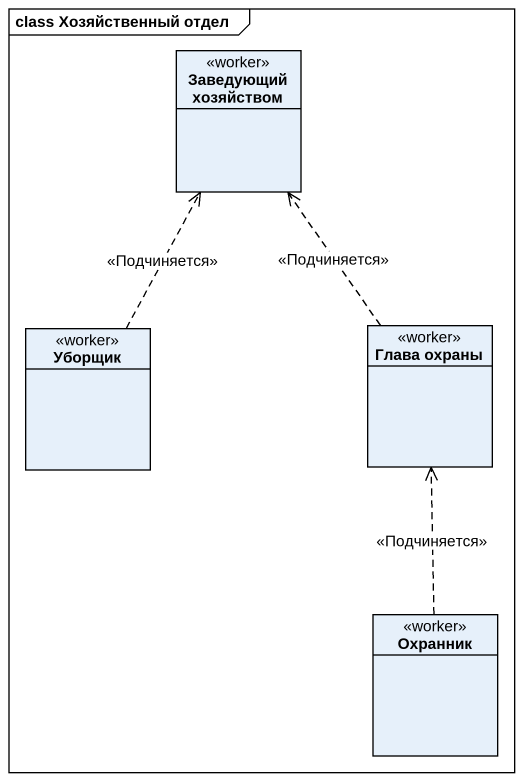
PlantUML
@startuml
mainframe class Хозяйственный отдел
hide circle
hide empty members
class "Заведующий хозяйством" as Заведующий_хозяйством <<worker>>
class "Глава охраны" as Глава_охраны <<worker>>
class Уборщик <<worker>>
class Охранник <<worker>>
Глава_охраны .up.> Заведующий_хозяйством : <<Подчиняется>>
Уборщик .up.> Заведующий_хозяйством : <<Подчиняется>>
Охранник .up.> Глава_охраны : <<Подчиняется>>
@enduml
